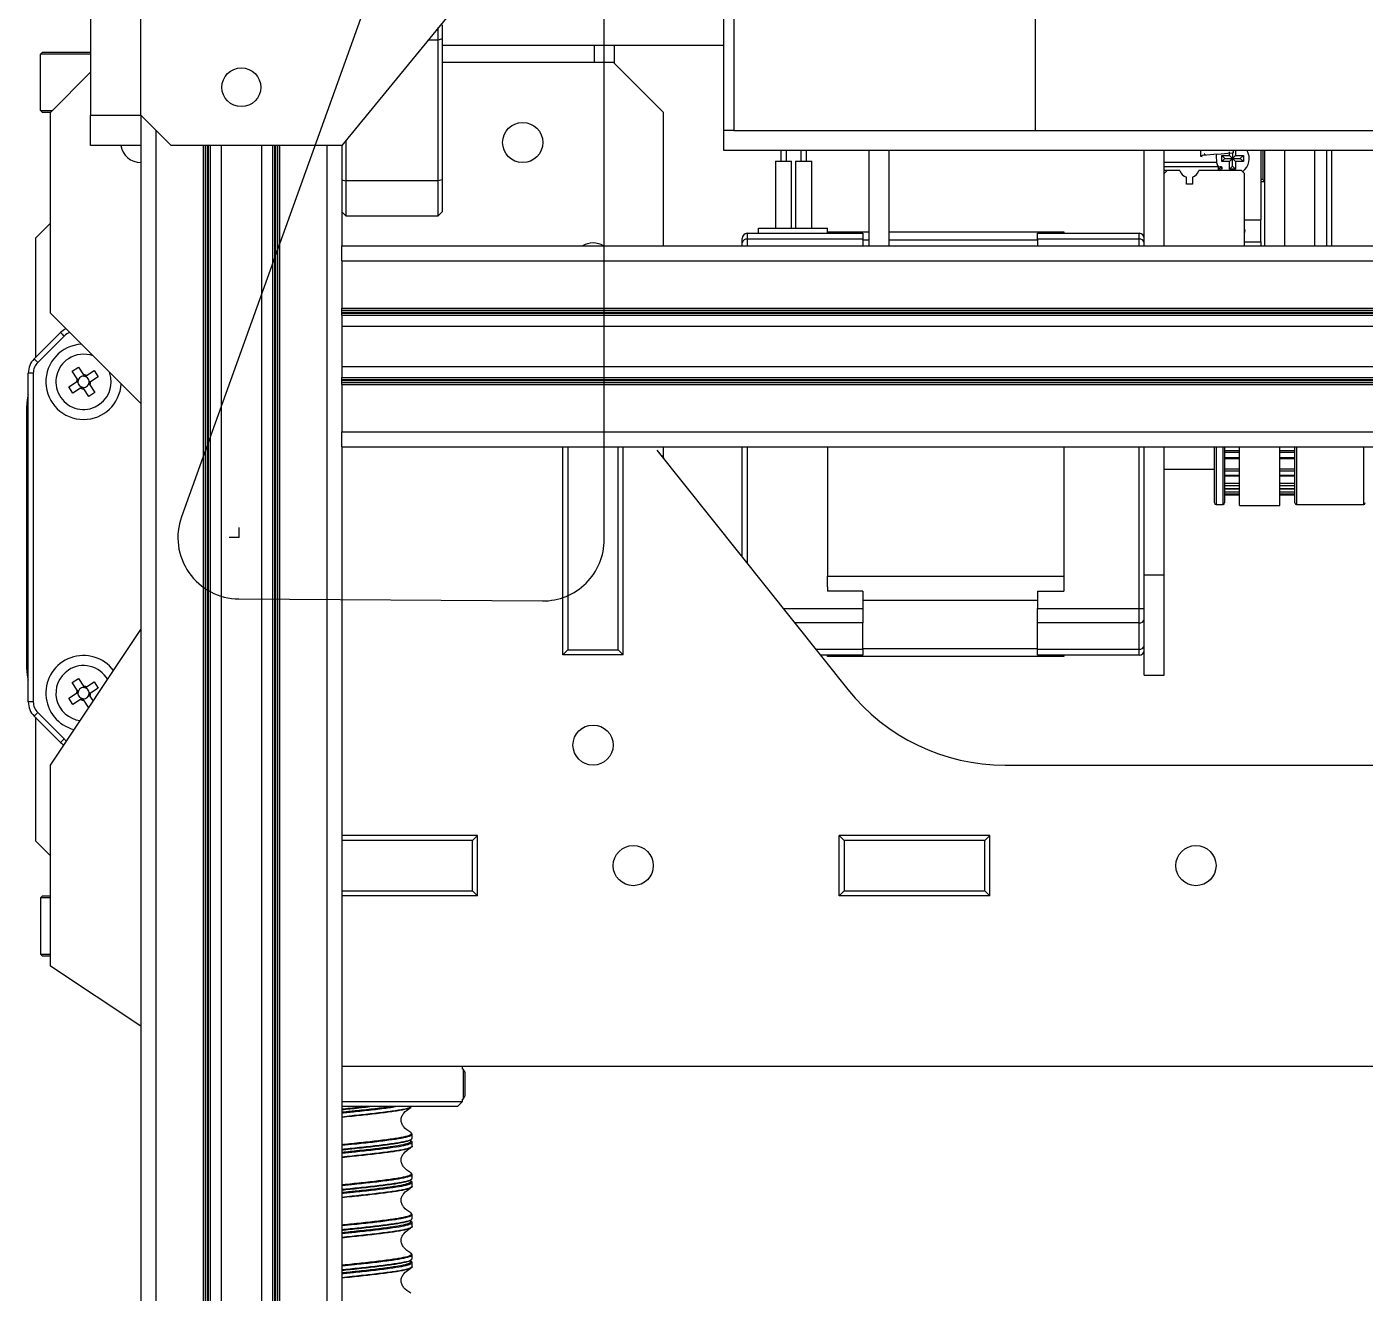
# Model space of a CAD drawing. Header units: millimetres. Extents: x -300 to 1184, y 5 to 1469.
# Drawn here: x -300.5 to -211.7, y 610 to 694.1 of the extents above; entities that cross this region are included whole.
import ezdxf

# ---------------------------------------------------------------- set-up
doc = ezdxf.new("R2010")
doc.units = ezdxf.units.MM
doc.linetypes.add('CENTERX2', pattern=[20.32, 12.7, -2.54, 2.54, -2.54])

msp = doc.modelspace()

# ---------------------------------------------------------------- linework, layer by layer
at = {"color": 7, "linetype": 'Continuous', "lineweight": 25}
for p, q in [((-296.231, 734.236), (-296.231, 688.236)), ((-292.898, 688.236), (-292.898, 734.236)), ((-264.497, 704.652), (-279.565, 686.236)), ((-254.217, 687.236), (-254.217, 695.569)), ((-253.551, 695.569), (-253.551, 687.236)), ((-233.551, 687.236), (-233.551, 695.569)), ((-273.165, 693.223), (-273.165, 694.058)), ((-272.898, 694.242), (-272.898, 693.305)), ((-272.898, 693.305), (-273.165, 693.223)), ((-273.165, 683.883), (-273.165, 693.223)), ((-272.898, 693.305), (-272.898, 683.965)), ((-272.898, 692.902), (-254.217, 692.902)), ((-262.823, 692.902), (-262.823, 691.765)), ((-261.49, 692.902), (-261.49, 691.691)), ((-299.431, 692.432), (-299.565, 692.299)), ((-299.565, 688.565), (-299.565, 692.299)), ((-296.231, 692.299), (-299.565, 692.299)), ((-299.431, 692.432), (-296.231, 692.432)), ((-272.898, 691.765), (-261.565, 691.765)), ((-258.231, 688.432), (-261.565, 691.765)), ((-298.898, 688.432), (-296.231, 691.099)), ((-299.565, 688.565), (-298.765, 688.565)), ((-299.431, 688.432), (-299.565, 688.565)), ((-298.898, 688.432), (-299.431, 688.432)), ((-298.898, 675.099), (-298.898, 688.432)), ((-296.231, 688.236), (-292.898, 688.236)), ((-296.231, 686.236), (-296.231, 688.236)), ((-292.898, 688.236), (-292.898, 687.236)), ((-292.898, 688.236), (-290.898, 686.236)), ((-258.231, 679.569), (-258.231, 688.432)), ((-292.898, 687.236), (-292.898, 482.902)), ((-279.298, 686.562), (-279.298, 683.883)), ((-253.551, 687.236), (-254.217, 687.236)), ((-254.217, 685.902), (-254.217, 687.236)), ((-253.551, 687.236), (-233.551, 687.236)), ((-233.551, 687.236), (-207.551, 687.236)), ((-292.898, 686.236), (-296.231, 686.236)), ((-279.565, 686.236), (-290.898, 686.236)), ((-288.631, 686.236), (-288.631, 482.902)), ((-288.298, 686.236), (-288.298, 482.902)), ((-284.165, 686.236), (-284.165, 482.902)), ((-283.831, 686.236), (-283.831, 482.902)), ((-279.565, 686.236), (-279.565, 679.569)), ((-186.884, 685.902), (-254.217, 685.902)), ((-250.446, 685.902), (-250.446, 685.204)), ((-250.073, 685.204), (-250.073, 685.902)), ((-249.113, 685.902), (-249.113, 685.204)), ((-248.74, 685.204), (-248.74, 685.902)), ((-244.598, 685.902), (-244.598, 679.569)), ((-243.264, 685.902), (-243.264, 679.569)), ((-226.333, 679.569), (-226.333, 685.902)), ((-225, 679.569), (-225, 685.902)), ((-222.603, 685.902), (-222.603, 685.528)), ((-221.183, 685.166), (-221.183, 685.572)), ((-221.183, 685.572), (-220.98, 685.369)), ((-220.67, 685.572), (-220.67, 685.82)), ((-220.67, 685.572), (-220.466, 685.369)), ((-220.486, 685.902), (-220.466, 685.883)), ((-220.447, 685.902), (-220.466, 685.883)), ((-220.466, 685.74), (-220.466, 685.369)), ((-220.263, 685.572), (-220.466, 685.369)), ((-220.403, 685.761), (-220.403, 685.902)), ((-220.263, 685.902), (-220.263, 685.572)), ((-219.75, 685.572), (-219.953, 685.369)), ((-219.75, 685.572), (-219.75, 685.166)), ((-218.6, 685.902), (-218.6, 681.298)), ((-218.466, 685.902), (-218.466, 683.969)), ((-218.333, 679.569), (-218.333, 685.902)), ((-217, 679.569), (-217, 685.902)), ((-214.233, 685.902), (-214.233, 679.569)), ((-250.798, 685.204), (-250.798, 680.738)), ((-250.798, 685.204), (-250.26, 685.204)), ((-250.26, 685.204), (-249.721, 685.204)), ((-249.721, 680.738), (-249.721, 685.204)), ((-249.465, 685.204), (-249.465, 680.738)), ((-249.465, 685.204), (-248.926, 685.204)), ((-248.926, 685.204), (-248.388, 685.204)), ((-248.388, 680.738), (-248.388, 685.204)), ((-221.534, 685.102), (-225, 685.102)), ((-225, 684.836), (-221.429, 684.836)), ((-222.603, 685.528), (-222.603, 685.526)), ((-221.429, 684.836), (-221.429, 684.569)), ((-221.308, 684.836), (-221.218, 684.836)), ((-221.162, 684.656), (-221.308, 684.836)), ((-221.218, 684.836), (-221.162, 684.764)), ((-221.183, 685.166), (-220.98, 685.369)), ((-221.162, 684.656), (-221.162, 684.764)), ((-220.98, 685.369), (-220.466, 685.369)), ((-220.67, 685.166), (-220.466, 685.369)), ((-220.67, 684.652), (-220.67, 685.166)), ((-220.67, 684.652), (-220.466, 684.856)), ((-220.466, 684.856), (-220.466, 685.369)), ((-220.263, 685.166), (-220.466, 685.369)), ((-220.466, 685.369), (-219.953, 685.369)), ((-220.263, 684.652), (-220.466, 684.856)), ((-220.263, 685.166), (-220.263, 684.652)), ((-219.953, 685.369), (-219.75, 685.166)), ((-279.565, 683.965), (-279.298, 683.883)), ((-273.165, 683.883), (-279.298, 683.883)), ((-279.298, 683.883), (-279.298, 681.569)), ((-272.898, 683.965), (-273.165, 683.883)), ((-273.165, 681.569), (-273.165, 683.883)), ((-272.898, 683.965), (-272.898, 681.836)), ((-224.8, 684.569), (-225, 684.569)), ((-224.8, 684.569), (-225, 684.369)), ((-223.967, 684.569), (-224.8, 684.569)), ((-223.532, 683.665), (-223.532, 684.139)), ((-223.134, 684.139), (-223.134, 683.665)), ((-219.866, 684.569), (-222.699, 684.569)), ((-219.666, 684.369), (-219.866, 684.569)), ((-219.666, 679.569), (-219.666, 684.369)), ((-218.466, 683.969), (-218.6, 683.969)), ((-218.6, 683.836), (-218.333, 683.836)), ((-218.333, 683.836), (-218.466, 683.969)), ((-223.134, 683.665), (-223.532, 683.665)), ((-279.565, 681.836), (-279.298, 681.569)), ((-279.298, 681.569), (-273.165, 681.569)), ((-273.165, 681.569), (-272.898, 681.836)), ((-219.666, 681.298), (-218.6, 681.298)), ((-218.6, 679.84), (-218.6, 681.298)), ((-298.898, 681.076), (-299.898, 680.076)), ((-252.666, 680.404), (-252.666, 680.014)), ((-252.666, 680.404), (-245, 680.404)), ((-251.914, 680.738), (-247.333, 680.738)), ((-251.914, 680.404), (-251.914, 680.738)), ((-247.333, 680.504), (-247.333, 680.738)), ((-247.333, 680.504), (-244.598, 680.504)), ((-247.333, 680.404), (-247.333, 680.504)), ((-245, 680.404), (-245, 680.014)), ((-243.264, 680.504), (-231.666, 680.504)), ((-233.4, 680.404), (-226.666, 680.404)), ((-233.4, 680.014), (-233.4, 680.404)), ((-231.666, 680.504), (-231.666, 680.404)), ((-226.666, 680.014), (-226.666, 680.404)), ((-299.898, 680.076), (-299.898, 672.149)), ((-279.565, 679.569), (-34.898, 679.569)), ((-279.565, 678.569), (-279.565, 679.569)), ((-253, 679.778), (-253, 680.071)), ((-253, 679.569), (-253, 679.778)), ((-245, 680.014), (-252.666, 680.014)), ((-245, 680.014), (-245, 679.569)), ((-226.666, 680.014), (-233.4, 680.014)), ((-233.4, 680.014), (-233.4, 679.569)), ((-219.666, 679.84), (-218.6, 679.84)), ((-218.6, 679.84), (-218.6, 679.569)), ((-279.565, 678.569), (-34.898, 678.569)), ((-279.565, 678.569), (-279.565, 675.436)), ((-292.898, 669.099), (-298.898, 675.099)), ((-279.565, 675.436), (-34.898, 675.436)), ((-279.565, 675.302), (-279.565, 675.436)), ((-279.565, 675.302), (-34.898, 675.302)), ((-279.565, 675.169), (-279.565, 675.302)), ((-279.565, 675.169), (-34.898, 675.169)), ((-279.565, 675.102), (-279.565, 675.169)), ((-279.565, 675.102), (-34.898, 675.102)), ((-279.565, 674.969), (-279.565, 675.102)), ((-279.565, 674.969), (-34.898, 674.969)), ((-279.565, 674.969), (-279.565, 670.836)), ((-279.565, 674.243), (-34.898, 674.243)), ((-299.977, 672.07), (-298.225, 673.822)), ((-297.989, 673.587), (-299.742, 671.834)), ((-297.455, 671.248), (-297.042, 671.518)), ((-297.042, 671.518), (-296.71, 671.01)), ((-279.565, 671.562), (-34.898, 671.562)), ((-300.034, 671.127), (-300.368, 671.127)), ((-300.368, 649.298), (-300.368, 671.127)), ((-300.034, 671.127), (-300.034, 649.298)), ((-297.673, 670.206), (-297.165, 670.537)), ((-297.123, 670.741), (-297.455, 671.248)), ((-297.069, 670.503), (-297.114, 670.571)), ((-297.089, 670.689), (-297.021, 670.734)), ((-296.744, 670.914), (-296.676, 670.959)), ((-296.558, 670.934), (-296.514, 670.866)), ((-296.507, 670.968), (-295.999, 671.3)), ((-296.333, 670.589), (-296.288, 670.521)), ((-295.729, 670.887), (-296.237, 670.555)), ((-295.999, 671.3), (-295.729, 670.887)), ((-279.565, 670.836), (-34.898, 670.836)), ((-279.565, 670.702), (-279.565, 670.836)), ((-279.565, 670.702), (-34.898, 670.702)), ((-279.565, 670.636), (-279.565, 670.702)), ((-279.565, 670.636), (-34.898, 670.636)), ((-279.565, 670.502), (-279.565, 670.636)), ((-279.565, 670.502), (-34.898, 670.502)), ((-279.565, 670.369), (-279.565, 670.502)), ((-297.403, 669.793), (-297.673, 670.206)), ((-296.896, 670.124), (-297.403, 669.793)), ((-296.844, 670.158), (-296.889, 670.226)), ((-296.658, 670.178), (-296.726, 670.133)), ((-296.361, 669.574), (-296.692, 670.082)), ((-296.313, 670.403), (-296.381, 670.358)), ((-295.948, 669.844), (-296.361, 669.574)), ((-296.279, 670.352), (-295.948, 669.844)), ((-279.565, 670.369), (-34.898, 670.369)), ((-279.565, 670.369), (-279.565, 667.236)), ((-300.468, 651.458), (-300.468, 668.967)), ((-279.565, 667.236), (-34.898, 667.236)), ((-279.565, 666.236), (-279.565, 667.236)), ((-279.565, 666.236), (-34.898, 666.236)), ((-279.565, 666.236), (-279.565, 522.902)), ((-264.898, 652.432), (-264.898, 666.236)), ((-264.565, 666.236), (-264.565, 652.765)), ((-261.231, 652.765), (-261.231, 666.236)), ((-260.898, 652.432), (-260.898, 666.236)), ((-258.657, 666.011), (-245.991, 650.121)), ((-258.231, 665.503), (-258.231, 666.236)), ((-253, 658.914), (-253, 666.236)), ((-247.333, 666.236), (-247.333, 657.65)), ((-231.666, 666.236), (-231.666, 657.65)), ((-226.333, 657.738), (-226.333, 666.236)), ((-225, 657.738), (-225, 666.236)), ((-221.666, 662.504), (-221.666, 666.236)), ((-221, 666.236), (-221, 662.504)), ((-220, 662.343), (-220, 666.236)), ((-217.333, 662.343), (-217.333, 666.236)), ((-216.333, 664.869), (-216.333, 666.236)), ((-221, 665.456), (-220, 665.456)), ((-217.333, 665.456), (-216.333, 665.456)), ((-225, 664.738), (-221.666, 664.738)), ((-221, 664.302), (-220, 664.302)), ((-217.333, 664.302), (-216.333, 664.302)), ((-216.333, 662.504), (-216.333, 664.869)), ((-221, 663.453), (-220, 663.453)), ((-217.333, 663.453), (-216.333, 663.453)), ((-221, 663.039), (-220, 663.039)), ((-221, 663.035), (-220, 663.035)), ((-217.333, 663.039), (-216.333, 663.039)), ((-217.333, 663.035), (-216.333, 663.035)), ((-221.566, 662.404), (-221.1, 662.404)), ((-220, 662.343), (-217.333, 662.343)), ((-216.233, 662.404), (-211.766, 662.404)), ((-247.333, 657.65), (-231.666, 657.65)), ((-247.333, 656.927), (-247.333, 657.65)), ((-231.666, 657.65), (-231.666, 656.927)), ((-226.333, 657.738), (-225, 657.738)), ((-226.333, 651.071), (-226.333, 657.738)), ((-225, 651.071), (-225, 657.738)), ((-247.333, 656.927), (-247.333, 656.644)), ((-245, 656.644), (-247.333, 656.644)), ((-245, 656.644), (-245, 655.49)), ((-233.4, 656.644), (-233.4, 655.49)), ((-233.4, 656.644), (-231.666, 656.644)), ((-231.666, 656.927), (-231.666, 656.644)), ((-245, 655.49), (-245, 654.547)), ((-233.4, 655.49), (-226.666, 655.49)), ((-233.4, 654.547), (-233.4, 655.49)), ((-226.666, 655.49), (-226.333, 655.49)), ((-226.666, 654.547), (-226.666, 655.49)), ((-245, 652.795), (-245, 654.547)), ((-226.666, 654.547), (-233.4, 654.547)), ((-233.4, 652.795), (-233.4, 654.547)), ((-226.666, 652.795), (-226.666, 654.547)), ((-298.898, 645.099), (-292.898, 654.099)), ((-264.898, 652.432), (-264.565, 652.765)), ((-264.565, 652.765), (-261.231, 652.765)), ((-261.231, 652.765), (-260.898, 652.432)), ((-245, 652.795), (-245, 652.404)), ((-233.4, 652.795), (-226.666, 652.795)), ((-233.4, 652.404), (-233.4, 652.795)), ((-226.666, 652.404), (-226.666, 652.795)), ((-260.898, 652.432), (-264.898, 652.432)), ((-245, 652.404), (-247.811, 652.404)), ((-247.333, 652.304), (-247.333, 652.404)), ((-231.666, 652.304), (-247.333, 652.304)), ((-226.666, 652.404), (-233.4, 652.404)), ((-231.666, 652.404), (-231.666, 652.304)), ((-226.333, 651.071), (-225, 651.071)), ((-297.455, 650.582), (-297.042, 650.851)), ((-297.123, 650.074), (-297.455, 650.582)), ((-297.089, 650.022), (-297.021, 650.067)), ((-297.042, 650.851), (-296.71, 650.344)), ((-296.744, 650.248), (-296.676, 650.292)), ((-296.558, 650.267), (-296.514, 650.199)), ((-296.507, 650.301), (-295.999, 650.633)), ((-295.729, 650.22), (-296.237, 649.888)), ((-295.999, 650.633), (-295.729, 650.22)), ((-300.034, 649.298), (-300.368, 649.298)), ((-297.673, 649.539), (-297.165, 649.871)), ((-297.403, 649.126), (-297.673, 649.539)), ((-296.896, 649.458), (-297.403, 649.126)), ((-297.069, 649.836), (-297.114, 649.904)), ((-296.844, 649.491), (-296.889, 649.56)), ((-296.658, 649.511), (-296.726, 649.467)), ((-296.361, 648.907), (-296.692, 649.415)), ((-296.313, 649.736), (-296.381, 649.692)), ((-296.333, 649.923), (-296.288, 649.854)), ((-296.279, 649.685), (-296.062, 649.352)), ((-298.225, 646.603), (-299.977, 648.356)), ((-299.898, 648.276), (-299.898, 640.076)), ((-299.742, 648.591), (-297.989, 646.839)), ((-296.357, 648.909), (-296.361, 648.907)), ((-298.898, 631.765), (-298.898, 645.099)), ((-235.565, 645.099), (-119.565, 645.099)), ((-270.565, 640.432), (-279.565, 640.432)), ((-270.898, 640.099), (-270.565, 640.432)), ((-270.565, 636.432), (-270.565, 640.432)), ((-246.231, 640.099), (-246.565, 640.432)), ((-236.565, 640.432), (-246.565, 640.432)), ((-246.565, 636.432), (-246.565, 640.432)), ((-236.898, 640.099), (-236.565, 640.432)), ((-236.565, 636.432), (-236.565, 640.432)), ((-299.898, 640.076), (-298.898, 639.076)), ((-270.898, 640.099), (-279.565, 640.099)), ((-270.898, 636.765), (-270.898, 640.099)), ((-236.898, 640.099), (-246.231, 640.099)), ((-246.231, 640.099), (-246.231, 636.765)), ((-236.898, 636.765), (-236.898, 640.099)), ((-279.565, 636.765), (-270.898, 636.765)), ((-270.565, 636.432), (-270.898, 636.765)), ((-246.565, 636.432), (-246.231, 636.765)), ((-246.231, 636.765), (-236.898, 636.765)), ((-236.565, 636.432), (-236.898, 636.765)), ((-299.431, 636.432), (-299.565, 636.299)), ((-298.898, 636.299), (-299.565, 636.299)), ((-299.565, 636.299), (-299.565, 632.565)), ((-299.431, 636.432), (-298.898, 636.432)), ((-270.565, 636.432), (-279.565, 636.432)), ((-236.565, 636.432), (-246.565, 636.432)), ((-299.431, 632.432), (-299.565, 632.565)), ((-299.565, 632.565), (-298.898, 632.565)), ((-298.898, 632.432), (-299.431, 632.432)), ((-292.898, 627.765), (-298.898, 631.765)), ((-162.231, 625.099), (-279.565, 625.099)), ((-271.565, 624.932), (-271.565, 625.099)), ((-271.506, 624.932), (-271.565, 624.932)), ((-271.398, 624.745), (-271.506, 624.932)), ((-271.506, 624.932), (-271.506, 623.932)), ((-271.398, 624.745), (-271.398, 623.932)), ((-271.506, 623.932), (-271.506, 622.932)), ((-271.398, 623.932), (-271.398, 623.119)), ((-279.565, 622.765), (-271.565, 622.765)), ((-271.898, 622.432), (-271.565, 622.765)), ((-271.565, 622.932), (-271.506, 622.932)), ((-271.565, 622.765), (-271.565, 622.932)), ((-271.506, 622.932), (-271.398, 623.119)), ((-271.898, 622.432), (-279.565, 622.432)), ((-274.931, 622.437), (-275.042, 622.374)), ((-274.898, 620.325), (-274.898, 620.608)), ((-274.898, 619.817), (-274.898, 620.086)), ((-274.931, 619.771), (-275.042, 619.707)), ((-274.898, 617.658), (-274.898, 617.941)), ((-274.898, 617.151), (-274.898, 617.42)), ((-274.931, 617.104), (-275.042, 617.041)), ((-274.898, 614.992), (-274.898, 615.275)), ((-274.898, 614.484), (-274.898, 614.753)), ((-274.931, 614.437), (-275.042, 614.374)), ((-274.898, 612.325), (-274.898, 612.608)), ((-274.898, 611.817), (-274.898, 612.086)), ((-274.931, 611.771), (-275.042, 611.707))]:
    msp.add_line(p, q, dxfattribs=at)
at = {"color": 7, "linetype": 'Continuous'}
for p, q in [((-270.066, 717.614), (-290.202, 661.591)), ((-262.156, 660.076), (-262.156, 716.236)), ((-286.395, 656.138), (-266.259, 656.002))]:
    msp.add_line(p, q, dxfattribs=at)
at = {"color": 8, "linetype": 'Continuous', "lineweight": 25}
for p, q in [((-273.165, 693.223), (-273.848, 693.223)), ((-291.898, 687.236), (-291.898, 482.902)), ((-288.765, 686.236), (-288.765, 482.902)), ((-288.498, 686.236), (-288.498, 482.902)), ((-288.431, 686.236), (-288.431, 482.902)), ((-287.572, 686.236), (-287.572, 482.902)), ((-284.891, 686.236), (-284.891, 482.902)), ((-284.031, 686.236), (-284.031, 482.902)), ((-283.965, 686.236), (-283.965, 482.902)), ((-283.698, 686.236), (-283.698, 482.902)), ((-280.565, 686.236), (-280.565, 482.902)), ((-215, 679.569), (-215, 685.902)), ((-213.9, 685.902), (-213.9, 679.569)), ((-252.666, 680.014), (-252.666, 679.569)), ((-244.598, 679.955), (-245, 679.955)), ((-233.4, 679.955), (-243.264, 679.955)), ((-226.666, 679.569), (-226.666, 680.014)), ((-252.666, 666.236), (-252.666, 658.495)), ((-226.666, 655.49), (-226.666, 666.236)), ((-221.566, 666.236), (-221.566, 662.404)), ((-221.1, 662.404), (-221.1, 666.236)), ((-216.233, 666.236), (-216.233, 664.83)), ((-211.766, 664.83), (-211.766, 666.236)), ((-221, 665.992), (-220, 665.992)), ((-221, 665.877), (-220, 665.877)), ((-221, 665.53), (-220, 665.53)), ((-217.333, 665.992), (-216.333, 665.992)), ((-217.333, 665.877), (-216.333, 665.877)), ((-217.333, 665.53), (-216.333, 665.53)), ((-221, 664.777), (-220, 664.777)), ((-221, 664.634), (-220, 664.634)), ((-221, 664.341), (-220, 664.341)), ((-217.333, 664.777), (-216.333, 664.777)), ((-217.333, 664.634), (-216.333, 664.634)), ((-217.333, 664.341), (-216.333, 664.341)), ((-216.233, 664.83), (-216.233, 662.404)), ((-211.766, 662.404), (-211.766, 664.83)), ((-221, 663.81), (-220, 663.81)), ((-221, 663.66), (-220, 663.66)), ((-221, 663.467), (-220, 663.467)), ((-217.333, 663.81), (-216.333, 663.81)), ((-217.333, 663.66), (-216.333, 663.66)), ((-217.333, 663.467), (-216.333, 663.467)), ((-221, 663.237), (-220, 663.237)), ((-221, 663.104), (-220, 663.104)), ((-221, 663.039), (-220, 663.039)), ((-221, 663.036), (-220, 663.036)), ((-217.333, 663.237), (-216.333, 663.237)), ((-217.333, 663.104), (-216.333, 663.104)), ((-217.333, 663.039), (-216.333, 663.039)), ((-217.333, 663.036), (-216.333, 663.036)), ((-250.271, 655.49), (-245, 655.49)), ((-233.4, 656.029), (-245, 656.029)), ((-245, 654.547), (-249.519, 654.547)), ((-248.122, 652.795), (-245, 652.795)), ((-245, 652.854), (-233.4, 652.854))]:
    msp.add_line(p, q, dxfattribs=at)
at = {"color": 7, "linetype": 'CENTERX2'}
for q in [(-286.368, 660.879), (-287.034, 660.213)]:
    msp.add_line((-286.368, 660.213), q, dxfattribs=at)
at = {"color": 7, "linetype": 'Continuous', "lineweight": 25, "flags": 128}
for points in [[(-220.416, 685.761), (-220.491, 685.73), (-220.777, 685.698), (-221.223, 685.662), (-221.71, 685.631), (-222.171, 685.595), (-222.485, 685.562), (-222.603, 685.528), (-222.494, 685.494), (-222.494, 685.494)], [(-221.531, 685.647), (-221.553, 685.542), (-221.534, 685.102)], [(-219.666, 680.39), (-219.633, 680.569), (-219.666, 680.749)], [(-297.989, 673.587), (-298.035, 673.632), (-298.079, 673.677), (-298.12, 673.717), (-298.156, 673.753), (-298.185, 673.782), (-298.207, 673.804), (-298.22, 673.818), (-298.225, 673.822)], [(-299.742, 671.834), (-299.788, 671.88), (-299.832, 671.924), (-299.873, 671.965), (-299.908, 672.001), (-299.938, 672.03), (-299.959, 672.052), (-299.973, 672.065), (-299.977, 672.07)], [(-299.742, 648.591), (-299.788, 648.545), (-299.832, 648.501), (-299.873, 648.46), (-299.908, 648.425), (-299.938, 648.395), (-299.959, 648.374), (-299.973, 648.36), (-299.977, 648.356)], [(-297.989, 646.839), (-298.035, 646.793), (-298.079, 646.749), (-298.12, 646.708), (-298.156, 646.672), (-298.185, 646.643), (-298.207, 646.621), (-298.22, 646.608), (-298.225, 646.603)]]:
    msp.add_lwpolyline(points, dxfattribs=at)
at = {"color": 7, "linetype": 'Continuous', "lineweight": 25}
for centre, radius in [((-286.231, 690.1), 1.289), ((-267.565, 686.432), 1.333), ((-262.898, 646.432), 1.333), ((-260.231, 638.432), 1.333), ((-222.898, 638.432), 1.333)]:
    msp.add_circle(centre, radius, dxfattribs=at)
for centre, radius, start, end in [((-292.898, 686.432), 1.333, 188.46382, 270), ((-220.466, 685.369), 1.1, 307.61333, 29.00255), ((-220.466, 685.369), 1.1, 194.02967, 209.00255), ((-220.466, 685.369), 1.1, 209.00255, 226.65824), ((-223.333, 684.775), 0.667, 198.00797, 252.65947), ((-223.333, 684.775), 0.667, 287.34053, 341.99203), ((-252.666, 680.071), 0.333, 90, 180), ((-226.666, 680.071), 0.333, 0, 90), ((-262.898, 678.432), 1.333, 58.5192, 121.4808), ((-252.708, 679.719), 0.298, 81.96175, 168.56777), ((-226.625, 679.719), 0.298, 11.43223, 98.03825), ((-297.282, 672.879), 1.333, 116.33472, 135), ((-296.701, 670.546), 2.5, 93.21722, 270), ((-296.701, 670.546), 1.833, 69.68709, 123.15762), ((-299.034, 671.127), 1.333, 135, 180), ((-299.034, 671.127), 1, 135, 180), ((-296.701, 670.546), 1.833, 123.15762, 20.31291), ((-296.701, 670.546), 0.464, 155.24333, 181.07191), ((-296.701, 670.546), 0.371, 171.43941, 186.7195), ((-296.701, 670.546), 0.371, 186.7195, 239.59574), ((-296.701, 670.546), 0.371, 164.87583, 171.43941), ((-296.701, 670.546), 0.371, 149.59574, 164.87583), ((-296.701, 670.546), 0.371, 96.7195, 149.59574), ((-296.701, 670.546), 0.371, 81.43941, 96.7195), ((-296.701, 670.546), 0.464, 65.24333, 91.07191), ((-296.701, 670.546), 0.371, 74.87583, 81.43941), ((-296.701, 670.546), 0.371, 59.59574, 74.87583), ((-296.701, 670.546), 0.371, 6.7195, 59.59574), ((-296.701, 670.546), 0.371, 344.87583, 351.43941), ((-296.701, 670.546), 0.371, 351.43941, 6.7195), ((-296.701, 670.546), 0.464, 335.24333, 1.07191), ((-297.801, 668.967), 2.667, 164.25945, 180), ((-296.701, 670.546), 0.464, 245.24333, 271.07191), ((-296.701, 670.546), 0.371, 239.59574, 254.87583), ((-296.701, 670.546), 0.371, 254.87583, 261.43941), ((-296.701, 670.546), 0.371, 261.43941, 276.7195), ((-296.701, 670.546), 2.5, 270, 356.78278), ((-296.701, 670.546), 0.371, 276.7195, 329.59574), ((-296.701, 670.546), 0.371, 329.59574, 344.87583), ((-248.231, 674.322), 13.333, 218.55991, 221.40962), ((-221.566, 662.504), 0.1, 180, 270), ((-221.1, 662.504), 0.1, 270, 0), ((-216.233, 662.504), 0.1, 180, 270), ((-211.766, 662.504), 0.1, 270, 0), ((-226.625, 654.842), 0.298, 261.94899, 348.57142), ((-226.625, 653.09), 0.298, 261.96175, 348.56777), ((-226.666, 652.738), 0.333, 270, 0), ((-296.701, 649.879), 2.5, 37.06471, 255.55516), ((-297.801, 651.458), 2.667, 180, 195.74055), ((-296.701, 649.879), 1.833, 123.15762, 263.01967), ((-296.701, 649.879), 1.833, 29.60019, 123.15762), ((-296.701, 649.879), 0.464, 155.24333, 181.07191), ((-296.701, 649.879), 0.371, 149.59574, 164.87583), ((-296.701, 649.879), 0.371, 96.7195, 149.59574), ((-296.701, 649.879), 0.371, 81.43941, 96.7195), ((-296.701, 649.879), 0.464, 65.24333, 91.07191), ((-296.701, 649.879), 0.371, 74.87583, 81.43941), ((-296.701, 649.879), 0.371, 59.59574, 74.87583), ((-296.701, 649.879), 0.371, 6.7195, 59.59574), ((-235.565, 658.432), 13.333, 218.55991, 270), ((-299.034, 649.298), 1.333, 180, 225), ((-299.034, 649.298), 1, 180, 225), ((-296.701, 649.879), 0.371, 171.43941, 186.7195), ((-296.701, 649.879), 0.371, 186.7195, 239.59574), ((-296.701, 649.879), 0.371, 164.87583, 171.43941), ((-296.701, 649.879), 0.464, 245.24333, 271.07191), ((-296.701, 649.879), 0.371, 239.59574, 254.87583), ((-296.701, 649.879), 0.371, 254.87583, 261.43941), ((-296.701, 649.879), 0.371, 261.43941, 276.7195), ((-296.701, 649.879), 0.371, 276.7195, 329.59574), ((-296.701, 649.879), 0.371, 329.59574, 344.87583), ((-296.701, 649.879), 0.371, 344.87583, 351.43941), ((-296.701, 649.879), 0.371, 351.43941, 6.7195), ((-296.701, 649.879), 0.464, 335.24333, 1.07191), ((-297.282, 647.546), 1.333, 225, 236.87679)]:
    msp.add_arc(centre, radius, start, end, dxfattribs=at)
at = {"color": 8, "linetype": 'Continuous', "lineweight": 25}
for centre, start, end in [((-297.282, 672.879), 109.74051, 135), ((-297.282, 647.546), 225, 237.06575)]:
    msp.add_arc(centre, 1, start, end, dxfattribs=at)
at = {"color": 7, "linetype": 'Continuous'}
for centre, start, end in [((-286.368, 660.213), 160.22988, 269.61156), ((-266.231, 660.076), 269.61156, 0)]:
    msp.add_arc(centre, 4.075, start, end, dxfattribs=at)
at = {"color": 7, "linetype": 'Continuous', "lineweight": 25}
for centre, major_axis, start_param, end_param in [((-296.74, 670.521), (0.277, 0.181), 2.613204, 3.669981), ((-296.726, 670.585), (-0.181, 0.277), 5.754797, 6.811574), ((-296.662, 670.571), (0.277, 0.181), 5.754797, 6.811574), ((-296.676, 670.507), (-0.181, 0.277), 2.613204, 3.669981), ((-296.726, 649.918), (-0.181, 0.277), 5.754797, 6.811574), ((-296.662, 649.905), (0.277, 0.181), 5.754797, 6.811574), ((-296.74, 649.854), (0.277, 0.181), 2.613204, 3.669981), ((-296.676, 649.841), (-0.181, 0.277), 2.613204, 3.669981)]:
    msp.add_ellipse(centre, major_axis=major_axis, ratio=0.990116, start_param=start_param, end_param=end_param, dxfattribs=at)
for points, knots in [([(-222.332, 685.687), (-222.342, 685.675), (-222.357, 685.659), (-222.288, 685.644), (-222.267, 685.639)], [0, 0, 0, 0, 0.689646, 1, 1, 1, 1]), ([(-221.183, 685.572), (-221.085, 685.572), (-220.928, 685.572), (-220.74, 685.572), (-220.67, 685.572)], [0, 0, 0, 0, 0.629024, 1, 1, 1, 1]), ([(-220.263, 685.572), (-220.145, 685.572), (-219.957, 685.572), (-219.806, 685.572), (-219.75, 685.572)], [0, 0, 0, 0, 0.629011, 1, 1, 1, 1]), ([(-220.67, 685.166), (-220.788, 685.166), (-220.976, 685.166), (-221.127, 685.166), (-221.183, 685.166)], [0, 0, 0, 0, 0.629011, 1, 1, 1, 1]), ([(-219.75, 685.166), (-219.848, 685.166), (-220.005, 685.166), (-220.193, 685.166), (-220.263, 685.166)], [0, 0, 0, 0, 0.629024, 1, 1, 1, 1]), ([(-220.263, 684.652), (-220.357, 684.652), (-220.493, 684.652), (-220.627, 684.652), (-220.67, 684.652)], [0, 0, 0, 0, 0.684596, 1, 1, 1, 1]), ([(-297.068, 670.601), (-297.076, 670.596), (-297.106, 670.576), (-297.138, 670.555), (-297.161, 670.54), (-297.165, 670.537)], [0, 0, 0, 0, 0.244564, 0.873527, 1, 1, 1, 1]), ([(-297.123, 670.741), (-297.12, 670.737), (-297.105, 670.713), (-297.084, 670.681), (-297.064, 670.651), (-297.059, 670.643)], [0, 0, 0, 0, 0.126473, 0.755439, 1, 1, 1, 1]), ([(-296.646, 670.913), (-296.651, 670.921), (-296.671, 670.951), (-296.692, 670.983), (-296.707, 671.006), (-296.71, 671.01)], [0, 0, 0, 0, 0.244561, 0.873527, 1, 1, 1, 1]), ([(-296.507, 670.968), (-296.511, 670.965), (-296.534, 670.95), (-296.566, 670.929), (-296.596, 670.909), (-296.604, 670.904)], [0, 0, 0, 0, 0.126475, 0.755439, 1, 1, 1, 1]), ([(-296.335, 670.491), (-296.326, 670.496), (-296.296, 670.516), (-296.264, 670.537), (-296.241, 670.552), (-296.237, 670.555)], [0, 0, 0, 0, 0.244561, 0.873529, 1, 1, 1, 1]), ([(-296.896, 670.124), (-296.892, 670.127), (-296.868, 670.142), (-296.836, 670.163), (-296.806, 670.183), (-296.798, 670.188)], [0, 0, 0, 0, 0.126471, 0.755439, 1, 1, 1, 1]), ([(-296.756, 670.18), (-296.751, 670.171), (-296.731, 670.141), (-296.71, 670.109), (-296.695, 670.086), (-296.692, 670.082)], [0, 0, 0, 0, 0.244563, 0.873527, 1, 1, 1, 1]), ([(-296.279, 670.352), (-296.282, 670.356), (-296.297, 670.379), (-296.318, 670.411), (-296.338, 670.441), (-296.343, 670.449)], [0, 0, 0, 0, 0.126471, 0.755439, 1, 1, 1, 1]), ([(-297.123, 650.074), (-297.12, 650.07), (-297.105, 650.047), (-297.084, 650.015), (-297.064, 649.985), (-297.059, 649.976)], [0, 0, 0, 0, 0.126471, 0.755439, 1, 1, 1, 1]), ([(-296.646, 650.246), (-296.651, 650.254), (-296.671, 650.285), (-296.692, 650.316), (-296.707, 650.34), (-296.71, 650.344)], [0, 0, 0, 0, 0.244564, 0.873527, 1, 1, 1, 1]), ([(-296.507, 650.301), (-296.511, 650.299), (-296.534, 650.283), (-296.566, 650.262), (-296.596, 650.243), (-296.604, 650.237)], [0, 0, 0, 0, 0.126473, 0.755439, 1, 1, 1, 1]), ([(-297.068, 649.935), (-297.076, 649.929), (-297.106, 649.909), (-297.138, 649.889), (-297.161, 649.873), (-297.165, 649.871)], [0, 0, 0, 0, 0.244564, 0.873529, 1, 1, 1, 1]), ([(-296.896, 649.458), (-296.892, 649.46), (-296.868, 649.476), (-296.836, 649.496), (-296.806, 649.516), (-296.798, 649.522)], [0, 0, 0, 0, 0.126473, 0.755439, 1, 1, 1, 1]), ([(-296.756, 649.513), (-296.751, 649.504), (-296.731, 649.474), (-296.71, 649.442), (-296.695, 649.419), (-296.692, 649.415)], [0, 0, 0, 0, 0.244561, 0.873527, 1, 1, 1, 1]), ([(-296.279, 649.685), (-296.282, 649.689), (-296.297, 649.712), (-296.318, 649.744), (-296.338, 649.774), (-296.343, 649.783)], [0, 0, 0, 0, 0.126473, 0.755439, 1, 1, 1, 1]), ([(-296.335, 649.824), (-296.326, 649.83), (-296.296, 649.849), (-296.264, 649.87), (-296.241, 649.886), (-296.237, 649.888)], [0, 0, 0, 0, 0.244561, 0.873527, 1, 1, 1, 1]), ([(-279.565, 622.014), (-279.265, 622.046), (-278.564, 622.122), (-277.462, 622.236), (-276.537, 622.35), (-276.141, 622.412), (-276.014, 622.432)], [0, 0, 0, 0, 0.229339, 0.537397, 0.851241, 1, 1, 1, 1]), ([(-277.897, 622.432), (-277.965, 622.424), (-278.406, 622.373), (-279.007, 622.318), (-279.478, 622.264), (-279.565, 622.254)], [0, 0, 0, 0, 0.128659, 0.841009, 1, 1, 1, 1]), ([(-276.325, 622.432), (-276.531, 622.402), (-277.041, 622.329), (-278.075, 622.209), (-278.991, 622.118), (-279.468, 622.063), (-279.565, 622.052)], [0, 0, 0, 0, 0.233222, 0.577014, 0.9142, 1, 1, 1, 1]), ([(-275.013, 622.405), (-275.043, 622.383), (-275.134, 622.316), (-275.676, 622.204), (-276.555, 622.081), (-277.663, 621.944), (-278.716, 621.838), (-279.339, 621.77), (-279.565, 621.745)], [0, 0, 0, 0, 0.102191, 0.300285, 0.49479, 0.693772, 0.889266, 1, 1, 1, 1]), ([(-278.718, 622.303), (-278.911, 622.284), (-279.199, 622.254), (-279.474, 622.222), (-279.565, 622.211)], [0, 0, 0, 0, 0.668494, 1, 1, 1, 1]), ([(-278.747, 622.141), (-278.924, 622.123), (-279.203, 622.094), (-279.468, 622.063), (-279.565, 622.052)], [0, 0, 0, 0, 0.63829, 1, 1, 1, 1]), ([(-277.563, 622.432), (-277.742, 622.41), (-278.121, 622.365), (-278.537, 622.322), (-278.757, 622.299)], [0, 0, 0, 0, 0.472851, 1, 1, 1, 1]), ([(-274.993, 620.714), (-275.166, 620.829), (-275.411, 620.993), (-275.605, 621.316), (-275.65, 621.557), (-275.596, 621.795), (-275.4, 622.106), (-275.162, 622.264), (-274.996, 622.375)], [0, 0, 0, 0, 0.279708, 0.396395, 0.503599, 0.610809, 0.726983, 1, 1, 1, 1]), ([(-279.565, 619.869), (-279.284, 619.899), (-278.604, 619.973), (-277.505, 620.085), (-276.426, 620.222), (-275.561, 620.345), (-275.041, 620.478), (-274.835, 620.574), (-274.918, 620.624), (-274.93, 620.631)], [0, 0, 0, 0, 0.118383, 0.287497, 0.45979, 0.628244, 0.799633, 0.970819, 1, 1, 1, 1]), ([(-274.944, 620.325), (-274.934, 620.306), (-274.904, 620.243), (-275.252, 620.13), (-275.94, 620.006), (-276.923, 619.875), (-278.076, 619.74), (-279.005, 619.651), (-279.478, 619.597), (-279.565, 619.587)], [0, 0, 0, 0, 0.08197, 0.259809, 0.434024, 0.610394, 0.787511, 0.961227, 1, 1, 1, 1]), ([(-275.061, 620.205), (-275.05, 620.201), (-274.91, 620.154), (-274.975, 620.069), (-275.293, 619.932), (-275.985, 619.808), (-276.938, 619.676), (-278.069, 619.542), (-278.992, 619.451), (-279.468, 619.396), (-279.565, 619.385)], [0, 0, 0, 0, 0.013517, 0.169964, 0.329815, 0.486404, 0.644931, 0.804129, 0.960269, 1, 1, 1, 1]), ([(-279.565, 619.347), (-279.266, 619.38), (-278.566, 619.455), (-277.453, 619.569), (-276.381, 619.706), (-275.533, 619.829), (-275.014, 619.962), (-274.827, 620.076), (-274.966, 620.143), (-275.017, 620.167)], [0, 0, 0, 0, 0.1169244, 0.2739821, 0.4339895, 0.5904338, 0.7496072, 0.9085902, 1, 1, 1, 1]), ([(-275.008, 620.24), (-275.006, 620.235), (-274.995, 620.188), (-275.322, 620.089), (-275.984, 619.966), (-276.951, 619.834), (-277.917, 619.72), (-278.54, 619.655), (-278.757, 619.633)], [0, 0, 0, 0, 0.025006, 0.241532, 0.453635, 0.668368, 0.884012, 1, 1, 1, 1]), ([(-275.007, 620.713), (-274.995, 620.71), (-274.94, 620.692), (-274.959, 620.675), (-274.974, 620.662)], [0, 0, 0, 0, 0.22187, 1, 1, 1, 1]), ([(-274.917, 619.817), (-274.911, 619.812), (-274.852, 619.765), (-275.096, 619.671), (-275.658, 619.537), (-276.56, 619.415), (-277.661, 619.278), (-278.716, 619.171), (-279.339, 619.103), (-279.565, 619.079)], [0, 0, 0, 0, 0.021204, 0.197763, 0.37477, 0.54857, 0.72637, 0.901054, 1, 1, 1, 1]), ([(-278.718, 619.637), (-278.911, 619.617), (-279.199, 619.587), (-279.474, 619.555), (-279.565, 619.545)], [0, 0, 0, 0, 0.668494, 1, 1, 1, 1]), ([(-278.747, 619.474), (-278.924, 619.456), (-279.203, 619.427), (-279.468, 619.396), (-279.565, 619.385)], [0, 0, 0, 0, 0.63829, 1, 1, 1, 1]), ([(-274.993, 618.047), (-275.166, 618.162), (-275.411, 618.326), (-275.605, 618.65), (-275.65, 618.89), (-275.596, 619.128), (-275.4, 619.439), (-275.162, 619.597), (-274.996, 619.708)], [0, 0, 0, 0, 0.279708, 0.396394, 0.503598, 0.61082, 0.726983, 1, 1, 1, 1]), ([(-279.565, 617.202), (-279.284, 617.233), (-278.604, 617.306), (-277.505, 617.418), (-276.426, 617.555), (-275.561, 617.678), (-275.041, 617.811), (-274.835, 617.908), (-274.918, 617.957), (-274.93, 617.965)], [0, 0, 0, 0, 0.118383, 0.287497, 0.459791, 0.628244, 0.799633, 0.970819, 1, 1, 1, 1]), ([(-274.944, 617.658), (-274.934, 617.639), (-274.904, 617.577), (-275.252, 617.464), (-275.94, 617.339), (-276.923, 617.208), (-278.076, 617.074), (-279.005, 616.984), (-279.478, 616.931), (-279.565, 616.921)], [0, 0, 0, 0, 0.0819692, 0.2598095, 0.4340244, 0.6103945, 0.7875107, 0.9612271, 1, 1, 1, 1]), ([(-275.061, 617.538), (-275.05, 617.534), (-274.91, 617.487), (-274.975, 617.403), (-275.293, 617.265), (-275.985, 617.141), (-276.938, 617.01), (-278.069, 616.876), (-278.992, 616.785), (-279.468, 616.73), (-279.565, 616.718)], [0, 0, 0, 0, 0.013517, 0.169964, 0.329815, 0.486404, 0.644931, 0.804129, 0.960269, 1, 1, 1, 1]), ([(-279.565, 616.681), (-279.266, 616.713), (-278.566, 616.789), (-277.453, 616.902), (-276.381, 617.039), (-275.534, 617.162), (-275.01, 617.296), (-274.823, 617.421), (-274.995, 617.5), (-275.073, 617.535)], [0, 0, 0, 0, 0.112036, 0.262528, 0.415846, 0.56575, 0.718269, 0.870605, 1, 1, 1, 1]), ([(-275.008, 617.574), (-275.006, 617.569), (-274.995, 617.521), (-275.322, 617.423), (-275.984, 617.299), (-276.951, 617.167), (-277.917, 617.054), (-278.54, 616.989), (-278.757, 616.966)], [0, 0, 0, 0, 0.025006, 0.241532, 0.453635, 0.668368, 0.884012, 1, 1, 1, 1]), ([(-275.007, 618.047), (-274.995, 618.043), (-274.94, 618.025), (-274.959, 618.008), (-274.974, 617.995)], [0, 0, 0, 0, 0.221872, 1, 1, 1, 1]), ([(-274.917, 617.151), (-274.911, 617.146), (-274.852, 617.098), (-275.096, 617.004), (-275.658, 616.871), (-276.56, 616.748), (-277.661, 616.611), (-278.716, 616.504), (-279.339, 616.437), (-279.565, 616.412)], [0, 0, 0, 0, 0.021204, 0.197762, 0.374769, 0.54857, 0.72637, 0.901054, 1, 1, 1, 1]), ([(-278.718, 616.97), (-278.911, 616.95), (-279.199, 616.921), (-279.474, 616.889), (-279.565, 616.878)], [0, 0, 0, 0, 0.668496, 1, 1, 1, 1]), ([(-278.747, 616.808), (-278.924, 616.789), (-279.203, 616.76), (-279.468, 616.73), (-279.565, 616.719)], [0, 0, 0, 0, 0.638295, 1, 1, 1, 1]), ([(-274.993, 615.38), (-275.166, 615.496), (-275.411, 615.659), (-275.605, 615.983), (-275.65, 616.224), (-275.596, 616.461), (-275.4, 616.773), (-275.162, 616.931), (-274.996, 617.042)], [0, 0, 0, 0, 0.279708, 0.396394, 0.503598, 0.61082, 0.726983, 1, 1, 1, 1]), ([(-279.565, 614.536), (-279.284, 614.566), (-278.604, 614.64), (-277.505, 614.752), (-276.426, 614.888), (-275.561, 615.011), (-275.041, 615.145), (-274.835, 615.241), (-274.918, 615.291), (-274.93, 615.298)], [0, 0, 0, 0, 0.118383, 0.287497, 0.459791, 0.628244, 0.799633, 0.97082, 1, 1, 1, 1]), ([(-274.944, 614.992), (-274.934, 614.972), (-274.904, 614.91), (-275.252, 614.797), (-275.94, 614.673), (-276.923, 614.541), (-278.076, 614.407), (-279.005, 614.318), (-279.478, 614.264), (-279.565, 614.254)], [0, 0, 0, 0, 0.0819692, 0.2598095, 0.4340244, 0.6103945, 0.7875107, 0.9612271, 1, 1, 1, 1]), ([(-275.061, 614.871), (-275.05, 614.868), (-274.91, 614.82), (-274.975, 614.736), (-275.293, 614.599), (-275.985, 614.474), (-276.938, 614.343), (-278.069, 614.209), (-278.992, 614.118), (-279.468, 614.063), (-279.565, 614.052)], [0, 0, 0, 0, 0.013517, 0.169964, 0.329815, 0.486404, 0.644931, 0.804129, 0.960268, 1, 1, 1, 1]), ([(-279.565, 614.014), (-279.266, 614.046), (-278.566, 614.122), (-277.453, 614.236), (-276.381, 614.373), (-275.534, 614.496), (-275.01, 614.629), (-274.823, 614.755), (-274.995, 614.833), (-275.073, 614.869)], [0, 0, 0, 0, 0.112036, 0.262528, 0.415846, 0.56575, 0.718269, 0.870605, 1, 1, 1, 1]), ([(-275.008, 614.907), (-275.006, 614.902), (-274.995, 614.854), (-275.322, 614.756), (-275.984, 614.632), (-276.951, 614.501), (-277.917, 614.387), (-278.54, 614.322), (-278.757, 614.299)], [0, 0, 0, 0, 0.025006, 0.241532, 0.453635, 0.668368, 0.884012, 1, 1, 1, 1]), ([(-275.007, 615.38), (-274.995, 615.376), (-274.94, 615.359), (-274.959, 615.342), (-274.974, 615.329)], [0, 0, 0, 0, 0.221879, 1, 1, 1, 1]), ([(-274.917, 614.484), (-274.911, 614.479), (-274.852, 614.431), (-275.096, 614.338), (-275.658, 614.204), (-276.56, 614.081), (-277.661, 613.944), (-278.716, 613.838), (-279.339, 613.77), (-279.565, 613.745)], [0, 0, 0, 0, 0.021204, 0.197762, 0.374769, 0.548569, 0.72637, 0.901054, 1, 1, 1, 1]), ([(-278.718, 614.303), (-278.911, 614.284), (-279.199, 614.254), (-279.474, 614.222), (-279.565, 614.211)], [0, 0, 0, 0, 0.668496, 1, 1, 1, 1]), ([(-278.747, 614.141), (-278.924, 614.123), (-279.203, 614.094), (-279.468, 614.063), (-279.565, 614.052)], [0, 0, 0, 0, 0.63829, 1, 1, 1, 1]), ([(-274.993, 612.714), (-275.166, 612.829), (-275.411, 612.993), (-275.605, 613.316), (-275.65, 613.557), (-275.596, 613.795), (-275.4, 614.106), (-275.162, 614.264), (-274.996, 614.375)], [0, 0, 0, 0, 0.279705, 0.396392, 0.503602, 0.610819, 0.726982, 1, 1, 1, 1]), ([(-279.565, 611.869), (-279.284, 611.899), (-278.604, 611.973), (-277.505, 612.085), (-276.426, 612.222), (-275.561, 612.345), (-275.041, 612.478), (-274.835, 612.574), (-274.918, 612.624), (-274.93, 612.631)], [0, 0, 0, 0, 0.118383, 0.287497, 0.459791, 0.628244, 0.799633, 0.970819, 1, 1, 1, 1]), ([(-274.944, 612.325), (-274.934, 612.306), (-274.904, 612.244), (-275.252, 612.13), (-275.94, 612.006), (-276.923, 611.875), (-278.076, 611.74), (-279.005, 611.651), (-279.478, 611.597), (-279.565, 611.587)], [0, 0, 0, 0, 0.081969, 0.259809, 0.434024, 0.610394, 0.787511, 0.961227, 1, 1, 1, 1]), ([(-275.061, 612.205), (-275.05, 612.201), (-274.91, 612.154), (-274.975, 612.069), (-275.293, 611.932), (-275.985, 611.808), (-276.938, 611.676), (-278.069, 611.542), (-278.992, 611.451), (-279.468, 611.396), (-279.565, 611.385)], [0, 0, 0, 0, 0.013517, 0.169964, 0.329815, 0.486404, 0.644931, 0.804129, 0.960269, 1, 1, 1, 1]), ([(-279.565, 611.347), (-279.266, 611.38), (-278.566, 611.455), (-277.453, 611.569), (-276.381, 611.706), (-275.534, 611.829), (-275.01, 611.962), (-274.823, 612.088), (-274.995, 612.166), (-275.073, 612.202)], [0, 0, 0, 0, 0.112036, 0.262528, 0.415846, 0.56575, 0.718269, 0.870605, 1, 1, 1, 1]), ([(-275.008, 612.24), (-275.006, 612.235), (-274.995, 612.188), (-275.322, 612.09), (-275.984, 611.966), (-276.951, 611.834), (-277.917, 611.72), (-278.54, 611.655), (-278.757, 611.633)], [0, 0, 0, 0, 0.025006, 0.241531, 0.453634, 0.668368, 0.884012, 1, 1, 1, 1]), ([(-275.007, 612.713), (-274.995, 612.71), (-274.94, 612.692), (-274.959, 612.675), (-274.974, 612.662)], [0, 0, 0, 0, 0.221871, 1, 1, 1, 1]), ([(-274.917, 611.817), (-274.911, 611.812), (-274.852, 611.765), (-275.096, 611.671), (-275.658, 611.537), (-276.56, 611.415), (-277.661, 611.278), (-278.716, 611.171), (-279.339, 611.103), (-279.565, 611.079)], [0, 0, 0, 0, 0.021204, 0.197762, 0.374769, 0.548569, 0.72637, 0.901054, 1, 1, 1, 1]), ([(-278.718, 611.637), (-278.911, 611.617), (-279.199, 611.587), (-279.474, 611.555), (-279.565, 611.545)], [0, 0, 0, 0, 0.668496, 1, 1, 1, 1]), ([(-278.747, 611.474), (-278.924, 611.456), (-279.203, 611.427), (-279.468, 611.396), (-279.565, 611.385)], [0, 0, 0, 0, 0.638292, 1, 1, 1, 1]), ([(-274.993, 610.047), (-275.166, 610.162), (-275.411, 610.326), (-275.605, 610.65), (-275.65, 610.89), (-275.596, 611.128), (-275.4, 611.439), (-275.162, 611.597), (-274.996, 611.708)], [0, 0, 0, 0, 0.27971, 0.396397, 0.503601, 0.610818, 0.726982, 1, 1, 1, 1])]:
    msp.add_open_spline(points, degree=3, knots=knots, dxfattribs=at)
at = {"color": 8, "linetype": 'Continuous', "lineweight": 25}
for points, knots in [([(-275.042, 622.374), (-275.072, 622.351), (-275.161, 622.285), (-275.699, 622.172), (-276.571, 622.05), (-277.67, 621.913), (-278.717, 621.806), (-279.338, 621.738), (-279.565, 621.713)], [0, 0, 0, 0, 0.102199, 0.300016, 0.494245, 0.692953, 0.888171, 1, 1, 1, 1]), ([(-278.757, 622.299), (-278.937, 622.281), (-279.212, 622.252), (-279.474, 622.222), (-279.565, 622.212)], [0, 0, 0, 0, 0.654081, 1, 1, 1, 1]), ([(-276.32, 622.432), (-276.527, 622.402), (-277.037, 622.329), (-277.906, 622.229), (-278.528, 622.164), (-278.747, 622.141)], [0, 0, 0, 0, 0.305404, 0.755591, 1, 1, 1, 1]), ([(-274.974, 620.662), (-274.96, 620.634), (-274.923, 620.563), (-275.29, 620.44), (-275.986, 620.316), (-276.966, 620.185), (-278.114, 620.05), (-279.028, 619.962), (-279.488, 619.909), (-279.565, 619.9)], [0, 0, 0, 0, 0.115125, 0.287281, 0.455927, 0.626658, 0.798113, 0.966269, 1, 1, 1, 1]), ([(-275.015, 620.151), (-274.997, 620.123), (-274.953, 620.054), (-275.301, 619.932), (-275.975, 619.808), (-276.935, 619.676), (-277.903, 619.562), (-278.527, 619.497), (-278.747, 619.474)], [0, 0, 0, 0, 0.125506, 0.319495, 0.50953, 0.701916, 0.895113, 1, 1, 1, 1]), ([(-275.042, 619.707), (-275.072, 619.685), (-275.161, 619.618), (-275.699, 619.506), (-276.571, 619.383), (-277.67, 619.246), (-278.717, 619.139), (-279.338, 619.071), (-279.565, 619.047)], [0, 0, 0, 0, 0.102199, 0.300016, 0.494244, 0.692953, 0.888171, 1, 1, 1, 1]), ([(-278.757, 619.633), (-278.937, 619.614), (-279.212, 619.586), (-279.474, 619.555), (-279.565, 619.545)], [0, 0, 0, 0, 0.654085, 1, 1, 1, 1]), ([(-274.974, 617.995), (-274.96, 617.967), (-274.923, 617.896), (-275.29, 617.774), (-275.986, 617.649), (-276.966, 617.518), (-278.114, 617.384), (-279.028, 617.295), (-279.488, 617.243), (-279.565, 617.234)], [0, 0, 0, 0, 0.115126, 0.287281, 0.455928, 0.626658, 0.798113, 0.966269, 1, 1, 1, 1]), ([(-275.015, 617.484), (-274.997, 617.457), (-274.953, 617.387), (-275.301, 617.265), (-275.975, 617.141), (-276.935, 617.01), (-277.903, 616.896), (-278.527, 616.83), (-278.747, 616.808)], [0, 0, 0, 0, 0.125506, 0.319495, 0.50953, 0.701917, 0.895113, 1, 1, 1, 1]), ([(-275.042, 617.041), (-275.072, 617.018), (-275.161, 616.952), (-275.699, 616.839), (-276.571, 616.717), (-277.67, 616.58), (-278.717, 616.473), (-279.338, 616.405), (-279.565, 616.38)], [0, 0, 0, 0, 0.102199, 0.300017, 0.494244, 0.692953, 0.888172, 1, 1, 1, 1]), ([(-278.757, 616.966), (-278.937, 616.947), (-279.212, 616.919), (-279.474, 616.889), (-279.565, 616.878)], [0, 0, 0, 0, 0.654085, 1, 1, 1, 1]), ([(-274.974, 615.329), (-274.96, 615.3), (-274.923, 615.23), (-275.29, 615.107), (-275.986, 614.983), (-276.966, 614.851), (-278.114, 614.717), (-279.028, 614.629), (-279.488, 614.576), (-279.565, 614.567)], [0, 0, 0, 0, 0.115126, 0.287281, 0.455928, 0.626658, 0.798113, 0.966269, 1, 1, 1, 1]), ([(-275.015, 614.817), (-274.997, 614.79), (-274.953, 614.72), (-275.301, 614.599), (-275.975, 614.474), (-276.935, 614.343), (-277.903, 614.229), (-278.527, 614.164), (-278.747, 614.141)], [0, 0, 0, 0, 0.125505, 0.319495, 0.50953, 0.701917, 0.895113, 1, 1, 1, 1]), ([(-275.042, 614.374), (-275.072, 614.351), (-275.161, 614.285), (-275.699, 614.172), (-276.571, 614.05), (-277.67, 613.913), (-278.717, 613.806), (-279.338, 613.738), (-279.565, 613.713)], [0, 0, 0, 0, 0.102199, 0.300016, 0.494244, 0.692953, 0.888171, 1, 1, 1, 1]), ([(-278.757, 614.299), (-278.937, 614.281), (-279.212, 614.252), (-279.474, 614.222), (-279.565, 614.212)], [0, 0, 0, 0, 0.654085, 1, 1, 1, 1]), ([(-274.974, 612.662), (-274.96, 612.634), (-274.923, 612.563), (-275.29, 612.44), (-275.986, 612.316), (-276.966, 612.185), (-278.114, 612.05), (-279.028, 611.962), (-279.488, 611.909), (-279.565, 611.9)], [0, 0, 0, 0, 0.115126, 0.287281, 0.455927, 0.626657, 0.798113, 0.966269, 1, 1, 1, 1]), ([(-275.015, 612.151), (-274.997, 612.123), (-274.953, 612.054), (-275.301, 611.932), (-275.975, 611.808), (-276.935, 611.676), (-277.903, 611.562), (-278.527, 611.497), (-278.747, 611.474)], [0, 0, 0, 0, 0.125505, 0.319495, 0.50953, 0.701917, 0.895113, 1, 1, 1, 1]), ([(-275.042, 611.707), (-275.072, 611.685), (-275.161, 611.618), (-275.699, 611.506), (-276.571, 611.383), (-277.67, 611.246), (-278.717, 611.139), (-279.338, 611.071), (-279.565, 611.047)], [0, 0, 0, 0, 0.102199, 0.300017, 0.494244, 0.692953, 0.888171, 1, 1, 1, 1]), ([(-278.757, 611.633), (-278.937, 611.614), (-279.212, 611.586), (-279.474, 611.555), (-279.565, 611.545)], [0, 0, 0, 0, 0.654086, 1, 1, 1, 1])]:
    msp.add_open_spline(points, degree=3, knots=knots, dxfattribs=at)

doc.saveas('drawing.dxf')
